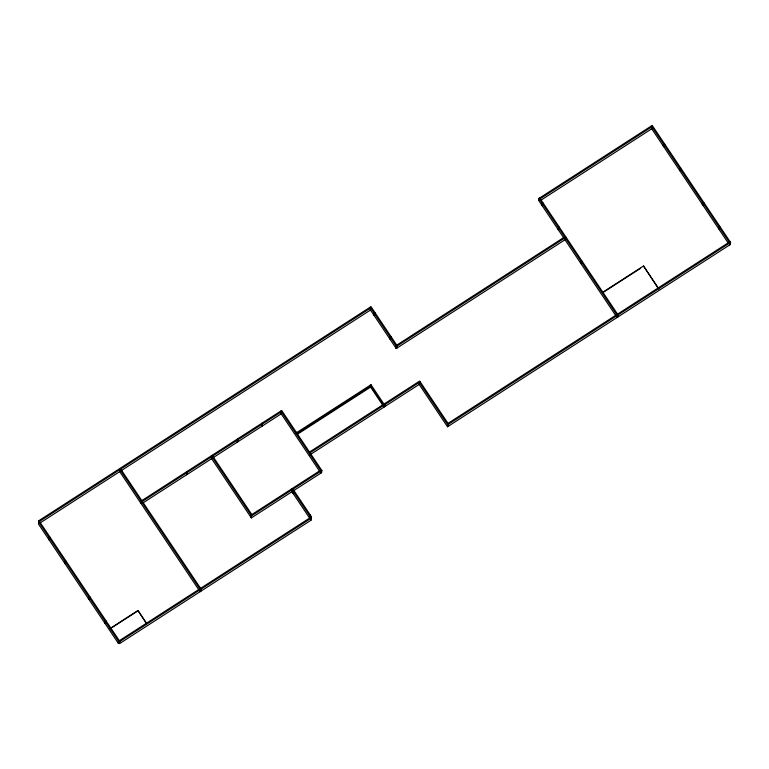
<?xml version="1.0" encoding="UTF-8"?>
<svg xmlns="http://www.w3.org/2000/svg" width="769" height="769" viewBox="0 0 769 769"><rect width="100%" height="100%" fill="white"/><g stroke="black" fill="none" stroke-linecap="round" stroke-linejoin="round"><path stroke-width="1.15" d="M121.492 470.493L370.475 310.042L370.706 307.946L38.681 521.911L38.45 524.006L118.32 643.297L119.108 642.797L119.33 640.702M38.719 522.728L38.94 520.642L370.975 306.677L397.256 345.925L397.025 348.021L396.516 347.252L395.727 347.751L395.958 345.656L564.706 236.919M48.543 539.079L48.774 536.983M88.445 598.676L88.675 596.581M104.93 623.303L105.161 621.208L105.939 620.708M118.32 643.297L118.551 641.211L38.681 521.911M198.902 589.948L119.704 471.647L119.926 469.551L200.315 589.621L200.084 591.717L119.618 643.566L119.849 641.471L38.94 520.642M140.823 503.205L141.054 501.109L281.675 410.492L321.875 470.522L321.644 472.618L293.748 490.593M146.571 623.688L137.987 610.528L109.861 628.658M186.656 474.771L186.886 472.675M200.084 591.717L199.805 588.852M292.97 489.151L311.522 516.855L311.022 520.219L200.872 591.207L200.584 588.343M200.872 591.207L201.094 589.121L120.704 469.052M237.217 442.194L237.438 440.099M250.819 517.153L251.05 515.067L320.577 470.253M251.338 517.922L251.559 515.836L211.369 455.796L211.139 457.891L251.338 517.922L291.96 491.747L292.191 489.651M296.103 432.043L295.998 433.082L370.994 384.75L384.904 405.532L384.125 406.042L370.216 385.259L370.1 386.307L382.856 405.35M296.623 432.812L296.507 433.851L370.725 386.028L370.61 387.076M292.816 493.025L293.037 490.93M373.484 314.531L373.715 312.435M370.994 384.75L371.398 386.567L297.401 434.254M389.979 339.158L390.21 337.072L390.988 336.562M383.616 405.273L383.721 404.225L384.01 407.089L383.5 406.311M384.798 406.58L384.51 403.715M565.773 239.274L396.246 348.52L396.477 346.425L370.197 307.177M447.51 426.766L419.172 384.433L419.393 382.337L447.741 424.671L447.51 426.766L730.319 244.513L730.55 242.418L652.218 125.434L538.944 198.431L538.713 200.526L563.85 238.073M541.732 205.035L541.962 202.949M542.251 205.804L542.481 203.718L543.26 203.208M565.225 237.688L564.994 239.774L615.863 315.761M617.046 317.51L617.267 315.425L538.944 198.431M651.728 128.798L651.958 126.702L540.242 198.7M602.934 292.153L643.528 265.997L657.62 287.519M663.272 146.033L663.493 143.938M702.289 204.323L702.52 202.228M729.541 245.013L729.771 242.927L651.439 125.933M538.713 200.526L539.492 200.017M370.149 309.551L396.246 348.52M39.229 523.497L120.483 471.137M541.02 200.142L652.506 128.298M375.012 312.704L374.234 313.204L374.003 315.3L374.782 314.8M50.072 537.252L49.283 537.762L49.062 539.848L49.841 539.348M664.791 144.207L664.012 144.707L663.782 146.802L664.56 146.293M559.236 227.066L558.457 227.576L558.227 229.671L559.005 229.162M142.352 501.378L211.879 456.565L211.658 458.66L143.111 502.83M212.667 456.065L281.416 411.761L281.185 413.857L213.426 457.517M396.477 346.425L566.003 237.179M66.047 561.11L65.259 561.62L65.038 563.706L65.817 563.206M680.767 168.065L679.988 168.565L679.758 170.66L680.536 170.16M328.978 412.799L330.987 411.511M334.996 408.925L337.005 407.637M348.03 400.524L350.039 399.226M309.503 452.047L419.663 381.068L448.519 424.161L448.289 426.257L447.779 425.488M310.022 452.816L420.182 381.837M309.792 454.912L419.172 384.433M89.963 596.85L89.185 597.35L88.954 599.445L89.742 598.936M703.818 202.497L703.039 202.997L702.808 205.092L703.587 204.583M251.559 515.836L321.875 470.522M294.335 491.199L293.556 491.699L293.325 493.794L294.114 493.285M602.886 292.576L640.519 268.333M719.794 226.355L719.005 226.855L718.784 228.951L719.563 228.441M111.841 627.648L137.959 610.817M448 423.392L730.031 241.649M447.741 424.671L730.55 242.418M310.311 515.057L309.532 515.557L309.301 517.652L291.96 491.747M118.551 641.211L311.522 516.855M119.849 641.471L200.315 589.621M201.094 589.121L311.253 518.133L291.672 488.882M199.575 590.948L200.353 590.438M651.218 128.029L728.387 243.292M643.528 265.997L658.946 289.019M539.723 197.931L618.055 314.915L617.824 317.011L617.305 316.242M280.896 410.992L321.096 471.022L320.865 473.118L320.346 472.349M280.675 413.088L319.683 471.359M261.921 423.219L262.21 426.084L261.7 425.315M310.513 519.45L311.022 520.219M237.708 438.82L237.996 441.685L237.477 440.916M212.148 455.296L251.828 514.557M137.987 610.528L146.6 623.39M119.108 642.797L119.618 643.566M187.146 471.407L187.434 474.271L187.146 471.407M581.201 261.547L580.97 263.632L581.749 263.133L581.979 261.037L581.201 261.547"/></g></svg>
